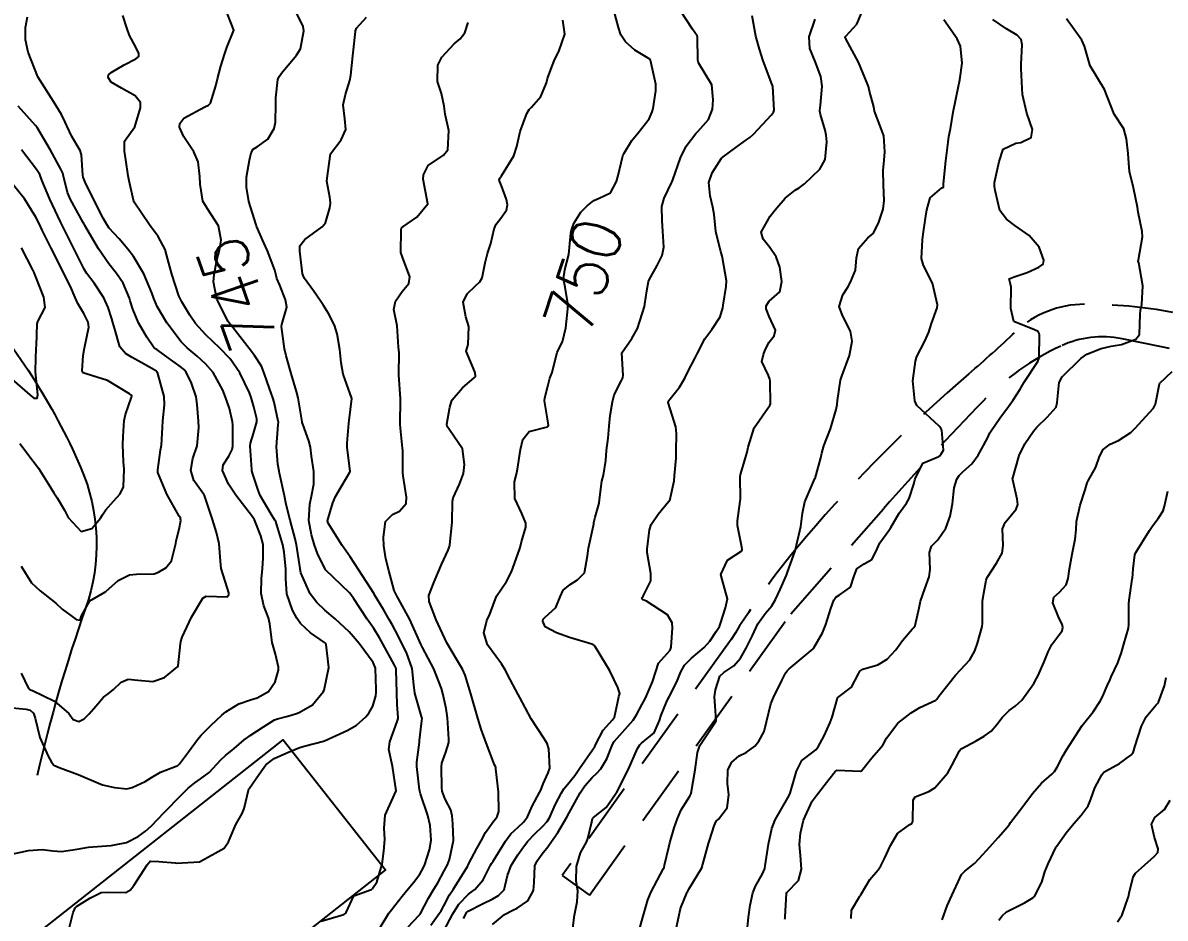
# Model space of a CAD drawing. Header units: metres. Extents: x 298520 to 308411, y 7433745 to 7450750.
# Drawn here: x 302918.8 to 303012.1, y 7440943.3 to 7441016.5 of the extents above; entities that cross this region are included whole.
import ezdxf
from ezdxf.enums import TextEntityAlignment as Align

# ---------------------------------------------------------------- set-up
doc = ezdxf.new("R2010")
doc.units = ezdxf.units.M
doc.header["$LTSCALE"] = 10
doc.linetypes.add('DASHED', pattern=[0.75, 0.5, -0.25])
for name, color, linetype in [('Cotas', 45, 'Continuous'), ('Curvas de Nivel 1m', 11, 'Continuous'), ('Curvas de Nivel 5m', 15, 'Continuous'), ('Edificações', 30, 'Continuous'), ('Hidrografia', 140, 'Continuous'), ('Vias Secundárias', 230, 'DASHED')]:
    doc.layers.add(name, color=color, linetype=linetype)
doc.styles.add('Style-STANDARD', font='STANDARD.shx')

msp = doc.modelspace()

# ---------------------------------------------------------------- linework, layer by layer
at = {"layer": 'Curvas de Nivel 1m', "flags": 128}
for points, elevation in [([(302917.622, 7440948.499), (302919.241, 7440948.852), (302920.382, 7440948.938), (302921.24, 7440948.813), (302921.954, 7440948.773), (302923.242, 7440948.974), (302924.159, 7440949.116), (302925.245, 7440949.202), (302926.003, 7440949.255), (302927.248, 7440949.497), (302928.218, 7440949.986), (302928.804, 7440950.432), (302929.266, 7440950.845), (302929.818, 7440951.421), (302930.348, 7440951.959), (302930.816, 7440952.426), (302931.293, 7440952.935), (302932.301, 7440953.935), (302932.849, 7440954.388), (302933.315, 7440954.718), (302934.005, 7440955.231), (302934.644, 7440955.907), (302934.967, 7440956.273), (302935.34, 7440956.608), (302936.048, 7440957.191), (302936.882, 7440957.885), (302937.137, 7440958.1), (302937.357, 7440958.263), (302938.467, 7440958.966), (302939.37, 7440959.524), (302939.596, 7440959.623), (302940.452, 7440959.839), (302941.162, 7440960.046), (302941.377, 7440960.127), (302942.452, 7440960.754), (302943.34, 7440961.811), (302943.404, 7440961.95), (302943.794, 7440963.796), (302943.566, 7440965.684), (302943.503, 7440965.8), (302943.453, 7440965.844), (302942.295, 7440966.651), (302941.469, 7440967.401), (302941.173, 7440967.833), (302940.823, 7440968.493), (302940.363, 7440969.841), (302940.296, 7440971.057), (302940.28, 7440971.842), (302940.153, 7440973.228), (302940.045, 7440973.845), (302939.559, 7440975.48), (302939.457, 7440975.746), (302939.397, 7440975.852), (302939.09, 7440976.337), (302938.185, 7440977.871), (302938.012, 7440978.288), (302937.609, 7440979.534), (302937.517, 7440979.881), (302937.505, 7440979.991), (302937.377, 7440981.883), (302937.398, 7440982.13), (302937.654, 7440982.944), (302937.915, 7440983.876), (302937.916, 7440984.126), (302937.675, 7440985.121), (302937.461, 7440985.882), (302937.325, 7440986.247), (302936.521, 7440987.892), (302935.724, 7440989.044), (302934.889, 7440989.908), (302933.749, 7440990.99), (302932.914, 7440991.933), (302932.442, 7440992.612), (302931.78, 7440993.687), (302931.644, 7440993.951), (302931.552, 7440994.186), (302930.954, 7440995.958), (302930.626, 7440997.157), (302930.415, 7440997.964), (302929.843, 7440999.022), (302929.147, 7440999.977), (302927.881, 7441001.838), (302927.821, 7441001.991), (302927.481, 7441003.579), (302927.392, 7441003.998), (302927.202, 7441005.287), (302927.097, 7441006.002), (302927.104, 7441006.833), (302927.953, 7441007.99), (302928.397, 7441009.558), (302928.393, 7441009.986), (302927.981, 7441010.521), (302926.85, 7441011.147), (302925.997, 7441011.632), (302925.774, 7441012.022), (302925.791, 7441012.236), (302926.007, 7441012.424), (302927.065, 7441013.056), (302928.018, 7441013.545), (302928.274, 7441013.734), (302928.27, 7441013.988), (302928.028, 7441014.499), (302927.51, 7441015.47), (302927.324, 7441016.001), (302926.969, 7441017.096)], 744), ([(302943.176, 7440943.073), (302945.029, 7440943.629), (302945.182, 7440943.738), (302945.205, 7440943.757), (302945.214, 7440943.78), (302945.842, 7440945.135), (302947.211, 7440945.625), (302947.295, 7440945.676), (302947.36, 7440945.758), (302947.725, 7440946.259), (302948.168, 7440947.746), (302948.301, 7440948.802), (302948.383, 7440949.743), (302948.32, 7440950.691), (302948.41, 7440951.743), (302949.303, 7440953.73), (302948.99, 7440955.735), (302948.706, 7440957.099), (302948.792, 7440957.738), (302949.369, 7440959.386), (302949.456, 7440959.646), (302949.464, 7440959.729), (302949.389, 7440960.786), (302949.343, 7440961.731), (302949.311, 7440963.621), (302949.29, 7440963.732), (302949.166, 7440963.995), (302948.206, 7440965.749), (302947.936, 7440966.231), (302947.465, 7440966.991), (302946.94, 7440967.765), (302945.852, 7440969.413), (302945.608, 7440969.779), (302945.495, 7440969.923), (302943.523, 7440971.8), (302942.861, 7440973.135), (302942.625, 7440973.814), (302942.376, 7440974.643), (302942.164, 7440975.821), (302942.246, 7440977.158), (302942.389, 7440977.818), (302942.57, 7440978.783), (302942.561, 7440979.816), (302942.385, 7440981.066), (302942.286, 7440981.82), (302942.168, 7440982.342), (302941.662, 7440983.704), (302941.625, 7440983.83), (302941.614, 7440983.88), (302941.301, 7440985.834), (302941.159, 7440986.367), (302940.712, 7440987.84), (302940.303, 7440989.268), (302940.171, 7440989.846), (302939.931, 7440991.677), (302939.957, 7440991.848), (302940.356, 7440993.266), (302940.247, 7440993.845), (302939.795, 7440995.056), (302939.551, 7440995.605), (302939.49, 7440995.855), (302939.387, 7440996.279), (302938.774, 7440997.866), (302938.486, 7440998.517), (302937.893, 7440999.879), (302937.854, 7440999.985), (302937.25, 7441001.886), (302937.061, 7441003.049), (302937.077, 7441003.882), (302937.306, 7441005.268), (302937.443, 7441005.877), (302937.622, 7441006.18), (302937.93, 7441006.368), (302938.809, 7441006.992), (302939.318, 7441007.856), (302939.433, 7441008.38), (302939.47, 7441009.855), (302939.461, 7441010.375), (302939.625, 7441011.854), (302939.739, 7441012.119), (302940.009, 7441012.487), (302940.625, 7441013.236), (302941.162, 7441013.839), (302941.483, 7441014.38), (302941.763, 7441015.833), (302941.7, 7441016.182), (302940.886, 7441017.842)], 746), ([(302954.803, 7440943.289), (302954.982, 7440943.663), (302955.06, 7440943.787), (302955.186, 7440943.898), (302956.361, 7440944.482), (302957.202, 7440944.904), (302957.675, 7440945.164), (302958.113, 7440945.626), (302958.411, 7440946.808), (302958.697, 7440947.618), (302959.242, 7440948.499), (302959.712, 7440949.142), (302960.068, 7440949.602), (302960.635, 7440950.224), (302961.272, 7440950.83), (302961.641, 7440951.223), (302961.848, 7440951.584), (302962.29, 7440952.583), (302962.799, 7440953.575), (302963, 7440953.881), (302963.313, 7440954.252), (302963.893, 7440954.993), (302964.286, 7440955.556), (302965.348, 7440957.079), (302965.534, 7440957.356), (302965.617, 7440957.537), (302966.219, 7440958.676), (302966.99, 7440959.524), (302967.155, 7440959.744), (302967.394, 7440960.903), (302967.49, 7440961.431), (302967.515, 7440961.518), (302967.574, 7440961.686), (302967.41, 7440962.185), (302966.759, 7440963.527), (302965.718, 7440965.259), (302965.523, 7440965.539), (302965.444, 7440965.626), (302965.286, 7440965.702), (302963.453, 7440966.265), (302962.401, 7440966.639), (302961.466, 7440967.138), (302961.276, 7440967.592), (302961.311, 7440967.756), (302961.476, 7440967.918), (302962.361, 7440968.705), (302962.696, 7440969.578), (302962.951, 7440970.126), (302963.508, 7440970.596), (302964.109, 7440970.966), (302964.681, 7440971.553), (302964.933, 7440972.946), (302965.024, 7440973.548), (302965.433, 7440975.414), (302965.444, 7440975.542), (302965.451, 7440975.656), (302965.571, 7440976.083), (302965.877, 7440977.249), (302965.923, 7440977.537), (302966.103, 7440979.04), (302966.235, 7440979.534), (302966.431, 7440980.732), (302966.476, 7440981.532), (302966.627, 7440982.556), (302966.702, 7440983.53), (302966.789, 7440984.411), (302966.985, 7440985.527), (302967.117, 7440986.1), (302967.709, 7440987.254), (302967.803, 7440987.427), (302967.834, 7440987.518), (302967.857, 7440987.66), (302967.733, 7440989.52), (302968.559, 7440990.7), (302969.02, 7440991.501), (302969.603, 7440993.314), (302969.634, 7440993.492), (302969.794, 7440994.581), (302969.929, 7440995.361), (302969.974, 7440995.488), (302970.637, 7440996.665), (302971.034, 7440997.478), (302971.166, 7440998.151), (302971.101, 7440999.478), (302971.028, 7441000.312), (302971.019, 7441001.479), (302971.19, 7441002.17), (302971.823, 7441003.471), (302971.849, 7441003.525), (302971.905, 7441003.657), (302972.524, 7441005.461), (302972.986, 7441006.405), (302973.799, 7441007.442), (302973.955, 7441007.604), (302974.814, 7441008.582), (302975.161, 7441009.428), (302975.218, 7441010.19), (302975.109, 7441011.429), (302974.02, 7441013.217), (302973.965, 7441013.441), (302973.931, 7441015.331), (302973.907, 7441015.442), (302973.524, 7441015.974), (302972.535, 7441017.463)], 751), ([(302957.175, 7440942.801), (302958.15, 7440943.625), (302958.823, 7440943.98), (302959.191, 7440944.148), (302960.071, 7440944.73), (302960.525, 7440945.597), (302960.573, 7440946.243), (302960.637, 7440947.596), (302960.819, 7440948.013), (302961.243, 7440948.567), (302961.691, 7440949.143), (302961.998, 7440949.583), (302962.521, 7440950.321), (302963.254, 7440951.57), (302963.263, 7440951.59), (302963.283, 7440951.626), (302964.343, 7440953.554), (302964.718, 7440954.142), (302965.322, 7440954.827), (302965.697, 7440955.167), (302966.017, 7440955.533), (302966.52, 7440956.35), (302966.988, 7440957.524), (302967.115, 7440957.763), (302967.358, 7440958.024), (302968.667, 7440959.501), (302968.936, 7440959.94), (302969.393, 7440960.8), (302969.641, 7440961.246), (302969.748, 7440961.487), (302970.249, 7440962.647), (302970.524, 7440963.479), (302970.733, 7440964.173), (302971.438, 7440964.951), (302971.679, 7440965.229), (302971.778, 7440965.467), (302971.875, 7440967.058), (302971.862, 7440967.466), (302971.479, 7440968.121), (302969.752, 7440969.226), (302969.491, 7440969.344), (302969.405, 7440969.405), (302969.375, 7440969.492), (302969.425, 7440969.56), (302969.495, 7440969.637), (302970.118, 7440970.88), (302970.099, 7440971.484), (302969.809, 7440973.218), (302969.799, 7440973.487), (302969.992, 7440975.052), (302970.145, 7440975.484), (302970.707, 7440976.347), (302971.592, 7440977.407), (302971.628, 7440977.434), (302971.656, 7440977.469), (302972.016, 7440979.059), (302972.056, 7440979.466), (302972.174, 7440980.925), (302972.191, 7440981.465), (302972.203, 7440982.919), (302972.15, 7440983.465), (302971.678, 7440984.959), (302971.534, 7440985.471), (302971.561, 7440985.595), (302971.687, 7440985.751), (302972.448, 7440986.716), (302972.89, 7440987.458), (302973.156, 7440988.018), (302973.73, 7440989.123), (302973.891, 7440989.448), (302974.525, 7440990.665), (302975.105, 7440991.43), (302975.773, 7440992.458), (302976.003, 7440993.196), (302976.036, 7440993.417), (302976.279, 7440994.934), (302976.306, 7440995.415), (302975.972, 7440997.278), (302975.938, 7440997.419), (302975.837, 7440997.812), (302975.502, 7440999.077), (302975.432, 7440999.426), (302975.276, 7441000.838), (302975.188, 7441001.43), (302974.958, 7441002.358), (302974.847, 7441003.431), (302975.117, 7441004.222), (302975.884, 7441005.42), (302975.903, 7441005.441), (302975.923, 7441005.456), (302977.052, 7441006.294), (302977.946, 7441006.956), (302978.211, 7441007.134), (302978.513, 7441007.392), (302979.969, 7441008.968), (302980.149, 7441009.191), (302980.19, 7441009.368), (302980.08, 7441011.281), (302980.058, 7441011.369), (302979.995, 7441011.508), (302979.289, 7441013.381), (302978.995, 7441014.348), (302978.693, 7441015.39), (302978.387, 7441017.077)], 752), ([(302969.172, 7440942.417), (302969.483, 7440943.495), (302969.866, 7440944.827), (302970.133, 7440945.486), (302971.148, 7440947.387), (302971.189, 7440947.471), (302971.235, 7440947.644), (302971.579, 7440949.138), (302971.661, 7440949.466), (302972.032, 7440950.702), (302972.28, 7440951.46), (302972.578, 7440952.169), (302973.301, 7440953.305), (302973.372, 7440953.449), (302973.395, 7440953.54), (302973.738, 7440955.444), (302973.922, 7440956.864), (302974.125, 7440957.438), (302975.372, 7440959.303), (302975.42, 7440959.372), (302975.443, 7440959.419), (302975.386, 7440960.295), (302975.326, 7440961.421), (302975.409, 7440961.994), (302975.738, 7440963.099), (302976.084, 7440963.413), (302976.889, 7440963.945), (302977.435, 7440964.576), (302977.905, 7440965.393), (302978.425, 7440966.419), (302978.86, 7440967.379), (302979.482, 7440968.26), (302980.01, 7440968.842), (302980.296, 7440969.362), (302980.676, 7440970.188), (302981.191, 7440971.353), (302981.278, 7440971.6), (302981.532, 7440972.288), (302981.917, 7440973.346), (302982.016, 7440973.814), (302982.357, 7440975.342), (302982.511, 7440976.409), (302982.7, 7440977.339), (302983.523, 7440979.242), (302983.563, 7440979.33), (302983.571, 7440979.373), (302983.616, 7440979.542), (302984.012, 7440980.949), (302984.075, 7440981.324), (302984.248, 7440981.92), (302984.788, 7440983.313), (302985.255, 7440984.883), (302985.333, 7440985.305), (302985.371, 7440985.622), (302985.6, 7440987.302), (302985.716, 7440987.626), (302986.356, 7440989.294), (302986.561, 7440990.476), (302986.437, 7440991.293), (302985.772, 7440992.571), (302985.516, 7440993.304), (302985.793, 7440994.275), (302986.198, 7440994.896), (302986.435, 7440995.294), (302986.832, 7440996.276), (302986.925, 7440997.289), (302987.075, 7440998.054), (302987.849, 7440998.913), (302988.277, 7440999.274), (302988.729, 7441000.134), (302989.087, 7441001.262), (302989.181, 7441001.963), (302989.122, 7441003.262), (302989.088, 7441004.436), (302989.167, 7441005.261), (302989.238, 7441005.956), (302989.148, 7441007.262), (302988.836, 7441008.141), (302988.402, 7441009.274), (302988.326, 7441009.624), (302987.989, 7441010.916), (302987.894, 7441011.281), (302987.855, 7441011.421), (302987.084, 7441013.289), (302986.042, 7441015.172), (302986, 7441015.258), (302985.993, 7441015.3), (302986.001, 7441015.343), (302986.045, 7441015.408), (302986.956, 7441016.394), (302987.338, 7441017.287)], 754), ([(302917.38, 7440960.566), (302919.066, 7440960.406), (302919.376, 7440960.313), (302919.649, 7440960.087), (302919.791, 7440959.664), (302920.177, 7440958.082), (302920.861, 7440956.551), (302921.12, 7440956.072), (302921.329, 7440955.838), (302921.762, 7440955.628), (302923.318, 7440955.069), (302924.986, 7440954.345), (302925.306, 7440954.23), (302926.278, 7440954.01), (302927.302, 7440953.893), (302927.735, 7440953.994), (302928.792, 7440954.497), (302929.315, 7440954.807), (302930.029, 7440955.256), (302931.33, 7440955.744), (302931.467, 7440955.811), (302931.601, 7440955.946), (302932.337, 7440956.929), (302933.052, 7440957.925), (302933.357, 7440958.283), (302934.181, 7440959.096), (302935.063, 7440959.903), (302935.227, 7440960.05), (302935.377, 7440960.18), (302936.437, 7440960.84), (302937.392, 7440961.158), (302937.935, 7440961.331), (302938.853, 7440961.858), (302939.411, 7440962.629), (302939.683, 7440963.585), (302939.692, 7440963.847), (302939.439, 7440964.892), (302939.171, 7440965.854), (302938.979, 7440967.368), (302938.864, 7440967.859), (302938.478, 7440968.861), (302938.278, 7440969.868), (302938.306, 7440971.073), (302938.374, 7440971.867), (302938.436, 7440972.771), (302938.423, 7440973.867), (302938.249, 7440974.568), (302937.709, 7440975.878), (302937.566, 7440976.117), (302936.187, 7440977.894), (302935.602, 7440978.784), (302935.098, 7440979.905), (302935.163, 7440980.361), (302935.63, 7440981.071), (302935.907, 7440981.629), (302935.941, 7440981.897), (302935.94, 7440983.617), (302935.922, 7440983.897), (302935.674, 7440984.976), (302935.365, 7440985.903), (302935.136, 7440986.461), (302934.343, 7440987.914), (302933.72, 7440988.629), (302933.035, 7440989.24), (302932.231, 7440989.943), (302931.74, 7440990.434), (302930.546, 7440991.962), (302929.776, 7440993.304), (302929.494, 7440993.973), (302929.329, 7440994.433), (302928.69, 7440995.981), (302927.824, 7440997.403), (302927.368, 7440997.997), (302926.66, 7440998.827), (302925.85, 7440999.724), (302925.641, 7441000.022), (302925.364, 7441000.521), (302924.605, 7441002.033), (302923.897, 7441003.477), (302923.73, 7441003.872), (302923.697, 7441004.043), (302923.582, 7441005.707), (302923.477, 7441006.047), (302922.789, 7441007.208), (302922.381, 7441008.064), (302922.261, 7441008.371), (302921.962, 7441009.003), (302921.306, 7441010.077), (302920.003, 7441012.09), (302919.236, 7441014.098), (302919.017, 7441015.116), (302918.997, 7441016.1), (302919.168, 7441016.987)], 743), ([(302947.984, 7440942.561), (302948.713, 7440943.737), (302948.909, 7440944.012), (302949.192, 7440944.359), (302949.801, 7440945.127), (302950.288, 7440945.719), (302950.707, 7440946.226), (302951.225, 7440946.926), (302951.517, 7440947.42), (302951.644, 7440947.706), (302952.036, 7440948.911), (302952.173, 7440949.701), (302952.081, 7440950.891), (302951.876, 7440951.704), (302951.301, 7440953.495), (302951.236, 7440953.711), (302951.218, 7440953.797), (302950.992, 7440955.713), (302950.984, 7440956.066), (302951.197, 7440957.712), (302951.215, 7440957.85), (302951.368, 7440959.239), (302951.413, 7440959.669), (302951.408, 7440959.71), (302951.374, 7440959.808), (302950.824, 7440961.716), (302950.747, 7440962.379), (302950.609, 7440963.718), (302950.141, 7440965.024), (302949.801, 7440965.727), (302949.46, 7440966.404), (302948.998, 7440967.267), (302948.733, 7440967.741), (302948.272, 7440968.54), (302947.53, 7440969.759), (302947.494, 7440969.82), (302946.251, 7440971.773), (302945.534, 7440972.854), (302944.887, 7440973.787), (302943.743, 7440975.616), (302943.696, 7440975.799), (302944.115, 7440977.265), (302944.339, 7440977.793), (302944.814, 7440978.575), (302945.52, 7440979.781), (302945.541, 7440979.854), (302945.298, 7440981.783), (302945.284, 7440982.146), (302945.425, 7440983.782), (302945.445, 7440984.002), (302945.683, 7440985.78), (302944.965, 7440987.787), (302944.817, 7440988.694), (302944.701, 7440989.79), (302944.48, 7440991.065), (302944.255, 7440991.795), (302943.772, 7440992.751), (302943.357, 7440993.385), (302943.075, 7440993.811), (302942.554, 7440994.582), (302941.8, 7440995.586), (302941.689, 7440995.831), (302941.655, 7440995.981), (302941.427, 7440997.834), (302941.415, 7440998.256), (302941.842, 7440998.782), (302943.251, 7440999.809), (302943.511, 7441000.152), (302943.877, 7441001.375), (302943.945, 7441001.737), (302943.944, 7441001.799), (302943.887, 7441002.251), (302943.644, 7441003.547), (302943.654, 7441003.804), (302943.923, 7441005.8), (302944.808, 7441006.923), (302945.179, 7441007.788), (302945.106, 7441008.644), (302944.961, 7441009.79), (302945.148, 7441010.626), (302945.504, 7441011.785), (302945.588, 7441012.203), (302945.751, 7441013.783), (302945.773, 7441014.035), (302945.965, 7441015.781), (302945.977, 7441015.848), (302946.047, 7441016.057), (302946.884, 7441016.944)], 747), ([(302950.271, 7440942.62), (302951.181, 7440943.555), (302951.252, 7440943.639), (302951.297, 7440943.709), (302951.949, 7440944.955), (302952.387, 7440945.698), (302952.691, 7440946.222), (302953.228, 7440947.183), (302953.487, 7440947.686), (302953.671, 7440948.117), (302953.985, 7440949.679), (302953.932, 7440951.021), (302953.881, 7440951.681), (302953.773, 7440952.168), (302953.297, 7440953.049), (302953.068, 7440953.692), (302953.027, 7440953.972), (302952.991, 7440955.693), (302953.035, 7440955.993), (302953.345, 7440956.895), (302953.59, 7440957.686), (302953.614, 7440957.944), (302953.496, 7440959.688), (302953.384, 7440960.444), (302953.1, 7440961.693), (302953.001, 7440962.1), (302952.382, 7440963.7), (302951.449, 7440965.455), (302951.317, 7440965.711), (302951.196, 7440965.972), (302950.412, 7440967.721), (302949.49, 7440969.432), (302949.381, 7440969.621), (302949.315, 7440969.733), (302949.136, 7440970.098), (302948.689, 7440971.743), (302948.468, 7440972.681), (302948.286, 7440973.749), (302948.273, 7440974.472), (302948.421, 7440975.747), (302949.004, 7440976.306), (302949.576, 7440976.593), (302950.11, 7440977.2), (302950.156, 7440977.724), (302949.87, 7440979.468), (302949.846, 7440979.728), (302949.832, 7440981.536), (302949.825, 7440981.728), (302949.659, 7440983.374), (302949.631, 7440983.699), (302949.629, 7440983.731), (302949.653, 7440985.701), (302949.648, 7440985.731), (302949.648, 7440985.766), (302949.522, 7440987.733), (302949.548, 7440989.55), (302949.53, 7440989.733), (302949.482, 7440989.989), (302949.378, 7440991.736), (302949.108, 7440993.072), (302949.244, 7440993.738), (302949.791, 7440994.544), (302950.333, 7440995.189), (302950.415, 7440995.724), (302949.827, 7440997.35), (302949.683, 7440997.732), (302949.699, 7440999.58), (302949.724, 7440999.732), (302949.792, 7440999.793), (302949.854, 7440999.823), (302950.983, 7441000.602), (302951.883, 7441001.71), (302951.507, 7441003.714), (302951.542, 7441004.078), (302951.914, 7441004.83), (302953.175, 7441005.691), (302953.514, 7441006.102), (302953.603, 7441007.685), (302953.304, 7441009.027), (302953.232, 7441009.691), (302952.997, 7441010.709), (302952.673, 7441011.7), (302952.691, 7441013.021), (302953.03, 7441013.695), (302954.034, 7441014.764), (302954.519, 7441015.194), (302954.905, 7441015.671), (302955.196, 7441016.529)], 748), ([(302952.122, 7440942.752), (302952.813, 7440943.694), (302952.965, 7440943.914), (302953.193, 7440944.339), (302953.669, 7440945.22), (302953.963, 7440945.679), (302955.124, 7440947.553), (302955.181, 7440947.661), (302955.234, 7440947.777), (302955.886, 7440949.014), (302956.239, 7440949.65), (302956.595, 7440950.315), (302957.277, 7440951.266), (302957.444, 7440951.474), (302957.555, 7440951.636), (302957.683, 7440952.03), (302957.652, 7440953.635), (302957.45, 7440955.519), (302957.432, 7440955.639), (302957.405, 7440955.71), (302957.335, 7440955.861), (302956.644, 7440957.647), (302956.252, 7440958.763), (302955.979, 7440959.654), (302955.403, 7440961.66), (302954.929, 7440963.178), (302954.712, 7440963.671), (302954.241, 7440964.488), (302953.524, 7440965.689), (302953.445, 7440965.837), (302952.568, 7440967.699), (302951.998, 7440969.194), (302951.974, 7440969.705), (302952.406, 7440970.804), (302952.787, 7440971.697), (302953.007, 7440972.216), (302953.54, 7440973.393), (302953.656, 7440973.688), (302953.694, 7440973.837), (302953.879, 7440975.685), (302953.904, 7440977.361), (302953.955, 7440977.676), (302954.477, 7440978.798), (302954.797, 7440979.668), (302954.888, 7440980.403), (302954.728, 7440981.669), (302953.659, 7440983.242), (302953.48, 7440983.502), (302953.44, 7440983.683), (302953.677, 7440985.073), (302953.814, 7440985.546), (302953.882, 7440985.678), (302954.708, 7440986.66), (302955.71, 7440987.498), (302955.779, 7440987.592), (302955.789, 7440987.659), (302955.716, 7440987.98), (302955.025, 7440989.667), (302955.191, 7440990.215), (302955.229, 7440991.665), (302954.986, 7440992.453), (302954.784, 7440993.67), (302955.114, 7440994.342), (302955.796, 7440995.009), (302956.14, 7440995.317), (302956.329, 7440995.655), (302956.582, 7440996.892), (302956.763, 7440997.651), (302957.034, 7440998.455), (302957.313, 7440999.645), (302957.461, 7441000.042), (302957.866, 7441000.524), (302958.329, 7441001.18), (302958.386, 7441001.632), (302958.316, 7441002.062), (302957.898, 7441003.161), (302957.729, 7441003.642), (302957.76, 7441003.786), (302957.906, 7441003.98), (302958.921, 7441005.625), (302959.171, 7441006.385), (302959.43, 7441007.618), (302959.968, 7441009.086), (302960.167, 7441009.412), (302960.366, 7441009.606), (302961.116, 7441010.464), (302961.572, 7441011.594), (302961.658, 7441011.933), (302962.012, 7441012.89), (302962.213, 7441013.394), (302962.301, 7441013.586), (302962.588, 7441014.141), (302963.072, 7441015.575), (302962.92, 7441016.717)], 749), ([(302963.68, 7440942.074), (302963.884, 7440943.559), (302964.088, 7440944.669), (302964.141, 7440945.556), (302964.013, 7440946.35), (302964.036, 7440947.558), (302964.361, 7440948.67), (302964.849, 7440949.546), (302964.969, 7440949.833), (302965.278, 7440951.2), (302965.351, 7440951.47), (302965.432, 7440951.539), (302966.466, 7440952.354), (302967.254, 7440953.52), (302967.279, 7440953.544), (302967.304, 7440953.578), (302968.298, 7440955.505), (302969.035, 7440957.18), (302969.203, 7440957.492), (302969.354, 7440957.631), (302970.383, 7440958.46), (302970.814, 7440959.476), (302970.95, 7440959.903), (302971.396, 7440960.98), (302971.546, 7440961.323), (302971.625, 7440961.468), (302972.245, 7440962.631), (302972.576, 7440963.458), (302972.875, 7440964.008), (302973.434, 7440964.564), (302974.463, 7440965.435), (302974.92, 7440965.959), (302975.463, 7440966.755), (302975.716, 7440967.171), (302975.81, 7440967.417), (302976.227, 7440968.671), (302976.365, 7440969.411), (302975.931, 7440971.001), (302975.828, 7440971.417), (302976.364, 7440972.583), (302977.542, 7440973.334), (302977.582, 7440973.399), (302977.587, 7440973.443), (302977.545, 7440973.635), (302977.186, 7440975.404), (302977.19, 7440975.783), (302977.423, 7440977.402), (302977.434, 7440977.563), (302977.425, 7440979.402), (302977.445, 7440979.572), (302977.625, 7440980.22), (302977.912, 7440981.123), (302977.987, 7440981.395), (302978.056, 7440981.803), (302978.543, 7440983.387), (302979.679, 7440984.993), (302979.843, 7440985.207), (302979.885, 7440985.368), (302979.874, 7440987.205), (302979.848, 7440987.369), (302979.716, 7440987.66), (302979.173, 7440988.824), (302979.326, 7440989.376), (302979.438, 7440989.674), (302979.748, 7440990.373), (302980.196, 7440990.926), (302980.287, 7440991.365), (302979.774, 7440992.48), (302979.533, 7440993.126), (302979.546, 7440993.374), (302979.787, 7440993.743), (302980.651, 7440994.505), (302980.81, 7440995.36), (302980.655, 7440996.527), (302980.358, 7440997.365), (302979.841, 7440998.143), (302979.282, 7440998.813), (302979.132, 7440999.381), (302979.866, 7441000.692), (302980.171, 7441001.066), (302980.399, 7441001.365), (302981.078, 7441002.165), (302981.895, 7441002.813), (302982.234, 7441003.011), (302982.666, 7441003.342), (302983.915, 7441004.542), (302984.352, 7441005.324), (302984.497, 7441006.77), (302984.444, 7441007.323), (302984.345, 7441007.712), (302983.97, 7441009.013), (302983.914, 7441009.272), (302983.912, 7441009.331), (302983.977, 7441009.759), (302984.108, 7441011.328), (302984.005, 7441012.116), (302983.531, 7441013.335), (302983.092, 7441014.393), (302983.057, 7441015.335), (302983.53, 7441016.793)], 753), ([(302978.011, 7440942.556), (302978.101, 7440943.391), (302978.216, 7440944.372), (302978.46, 7440945.388), (302978.656, 7440945.948), (302979.229, 7440946.943), (302979.424, 7440947.377), (302979.463, 7440947.604), (302979.725, 7440949.373), (302979.997, 7440950.644), (302980.273, 7440951.365), (302981.301, 7440953.158), (302981.415, 7440953.349), (302981.498, 7440953.541), (302982.025, 7440955.343), (302982.458, 7440956.217), (302983.346, 7440956.887), (302983.597, 7440957.078), (302983.782, 7440957.324), (302984.283, 7440958.237), (302984.761, 7440959.309), (302984.925, 7440959.761), (302985.357, 7440961.301), (302985.404, 7440961.365), (302986.512, 7440962.189), (302987.08, 7440963.283), (302987.201, 7440963.506), (302987.427, 7440963.661), (302988.659, 7440964.039), (302989.435, 7440964.483), (302990.129, 7440965.25), (302990.689, 7440966.007), (302991.468, 7440966.934), (302991.615, 7440967.084), (302991.702, 7440967.228), (302992.038, 7440968.673), (302992.163, 7440969.223), (302992.494, 7440970.234), (302992.858, 7440971.217), (302992.936, 7440971.809), (302992.88, 7440973.217), (302993.046, 7440973.717), (302993.553, 7440974.245), (302994.21, 7440975.2), (302994.584, 7440976.188), (302994.772, 7440977.192), (302994.901, 7440978.486), (302995.107, 7440979.188), (302995.299, 7440979.503), (302995.623, 7440979.834), (302996.345, 7440980.46), (302996.851, 7440981.168), (302997.146, 7440981.659), (302997.654, 7440982.594), (302997.825, 7440982.994), (302997.912, 7440983.158), (302998.627, 7440984.197), (302999.354, 7440985.143), (302999.49, 7440985.338), (302999.69, 7440985.636), (303000.281, 7440986.554), (303000.627, 7440987.126), (303001.73, 7440988.822), (303001.846, 7440989.109), (303001.868, 7440990.993), (303001.856, 7440991.109), (303001.755, 7440991.275), (303001.467, 7440991.404), (302999.767, 7440992.075), (302999.535, 7440993.134), (302999.546, 7440994.879), (302999.503, 7440995.134), (302999.388, 7440995.558), (302999.812, 7440995.745), (303000.856, 7440996.081), (303001.824, 7440996.52), (303002.176, 7440996.758), (303002.239, 7440997.106), (303001.843, 7440998.153), (303001.037, 7440999.118), (302999.861, 7440999.938), (302999.168, 7441000.443), (302998.633, 7441001.149), (302998.259, 7441002.793), (302998.184, 7441003.156), (302998.198, 7441003.448), (302998.591, 7441005.15), (302998.917, 7441006.166), (302999.946, 7441006.662), (303000.352, 7441006.72), (303001.2, 7441007.118), (303001.311, 7441007.765), (303000.839, 7441009.121), (303000.483, 7441010.63), (303000.452, 7441011.125), (303000.372, 7441012.772), (303000.366, 7441013.127), (303000.47, 7441014.694), (303000.37, 7441015.127), (303000.048, 7441015.487), (302999.189, 7441016.01), (302998.067, 7441016.753)], 756), ([(302981.063, 7440943.233), (302981.086, 7440943.351), (302981.093, 7440943.443), (302981.185, 7440945.35), (302981.214, 7440945.411), (302982.171, 7440946.389), (302982.434, 7440947.338), (302982.349, 7440948.444), (302982.251, 7440949.34), (302982.331, 7440950.275), (302982.578, 7440951.337), (302983.299, 7440952.89), (302983.614, 7440953.325), (302984.668, 7440954.662), (302985.185, 7440955.302), (302985.251, 7440955.374), (302985.325, 7440955.419), (302987.259, 7440955.345), (302987.324, 7440955.373), (302988.177, 7440956.435), (302988.908, 7440957.264), (302989.089, 7440957.529), (302989.361, 7440958.043), (302990.297, 7440959.246), (302990.886, 7440959.732), (302991.386, 7440960.111), (302992.084, 7440960.531), (302993.402, 7440961.143), (302993.438, 7440961.174), (302993.473, 7440961.209), (302993.658, 7440961.459), (302995.021, 7440963.186), (302995.427, 7440963.608), (302996.168, 7440964.44), (302996.579, 7440965.169), (302996.817, 7440965.802), (302997.185, 7440967.163), (302997.215, 7440967.423), (302997.224, 7440969.163), (302997.243, 7440969.416), (302997.519, 7440970.932), (302997.568, 7440971.113), (302997.589, 7440971.159), (302998.359, 7440972.327), (302998.823, 7440973.147), (302998.912, 7440973.784), (302998.856, 7440975.147), (302999.056, 7440975.66), (302999.58, 7440976.273), (302999.972, 7440976.749), (303000.097, 7440977.132), (303000.042, 7440977.578), (302999.682, 7440979.139), (302999.678, 7440979.203), (303000.22, 7440981.131), (303000.679, 7440982.093), (303001.375, 7440983.114), (303001.666, 7440983.448), (303002.503, 7440984.273), (303003.228, 7440985.095), (303003.33, 7440985.452), (303003.478, 7440987.092), (303003.718, 7440987.554), (303005.241, 7440989.067), (303005.737, 7440989.424), (303006.906, 7440989.884), (303007.743, 7440990.074), (303008.567, 7440990.21), (303009.749, 7440990.637), (303010.056, 7440991.015), (303010.107, 7440992.686), (303010.135, 7440993.015), (303010.249, 7440993.475), (303010.317, 7440995.012), (303009.98, 7440996.868), (303009.946, 7440997.018), (303009.953, 7440997.137), (303010.304, 7440999.013), (303010.27, 7440999.427), (303009.947, 7441001.019), (303009.879, 7441001.439), (303009.551, 7441003.015), (303009.243, 7441004.347), (303009.188, 7441005.021), (303009.133, 7441005.824), (303008.976, 7441007.025), (303008.762, 7441007.829), (303007.973, 7441009.04), (303007.176, 7441011.048), (303006.022, 7441012.966), (303005.983, 7441013.061), (303005.558, 7441014.587), (303005.323, 7441015.071), (303004.069, 7441016.815)], 757), ([(302918.665, 7440963.351), (302919.245, 7440962.092), (302919.401, 7440961.987), (302919.574, 7440961.915), (302921.388, 7440961.044), (302922.538, 7440960.053), (302922.891, 7440959.57), (302923.366, 7440959.383), (302923.8, 7440959.604), (302924.222, 7440960.032), (302924.75, 7440960.658), (302925.393, 7440961.376), (302925.753, 7440961.661), (302926.206, 7440962.012), (302926.816, 7440962.599), (302927.411, 7440962.844), (302928.184, 7440962.762), (302929.41, 7440962.666), (302930.37, 7440963.004), (302931.422, 7440963.852), (302931.473, 7440963.949), (302931.664, 7440965.733), (302931.694, 7440965.946), (302931.8, 7440966.289), (302932.562, 7440967.934), (302933.488, 7440969.465), (302933.771, 7440969.637), (302935.49, 7440969.575), (302935.615, 7440969.775), (302935.613, 7440969.899), (302935.5, 7440970.345), (302934.996, 7440971.905), (302934.942, 7440972.493), (302934.841, 7440973.907), (302934.628, 7440974.838), (302934.282, 7440975.913), (302933.639, 7440977.873), (302933.617, 7440977.92), (302933.593, 7440977.958), (302932.775, 7440979.103), (302932.506, 7440979.937), (302932.683, 7440980.879), (302933.029, 7440981.929), (302933.163, 7440983.432), (302933.136, 7440983.928), (302933.041, 7440985.294), (302932.952, 7440985.931), (302932.582, 7440987.054), (302932.136, 7440987.944), (302931.94, 7440988.171), (302931.717, 7440988.351), (302930.354, 7440989.336), (302929.731, 7440989.785), (302929.618, 7440989.858), (302929.49, 7440989.972), (302928.915, 7440990.809), (302928.229, 7440991.985), (302927.774, 7440993.091), (302927.571, 7440993.783), (302927.506, 7440993.994), (302926.997, 7440995.204), (302926.445, 7440996.01), (302925.814, 7440996.789), (302924.972, 7440998.029), (302923.852, 7440999.932), (302923.815, 7441000.003), (302923.795, 7441000.041), (302923.714, 7441000.183), (302922.676, 7441002.058), (302922.451, 7441002.624), (302922.094, 7441004.067), (302922.054, 7441004.218), (302921.908, 7441004.535), (302921.04, 7441006.079), (302919.951, 7441007.933), (302919.838, 7441008.091), (302918.399, 7441009.675)], 742), ([(302918.647, 7440972.103), (302919.503, 7440970.73), (302920.204, 7440970.083), (302921.483, 7440969.053), (302921.994, 7440968.578), (302922.699, 7440968.052), (302923.144, 7440967.72), (302923.469, 7440967.677), (302923.563, 7440967.948), (302923.581, 7440968.039), (302924.252, 7440969.266), (302925.492, 7440969.974), (302925.529, 7440969.983), (302925.579, 7440970.019), (302926.59, 7440970.926), (302927.514, 7440971.38), (302928.068, 7440971.438), (302929.515, 7440971.465), (302929.882, 7440971.602), (302930.467, 7440971.961), (302930.952, 7440972.533), (302931.291, 7440973.953), (302931.332, 7440974.166), (302931.56, 7440975.1), (302931.692, 7440975.828), (302931.688, 7440975.948), (302931.662, 7440976.037), (302931.575, 7440976.188), (302930.556, 7440977.96), (302929.829, 7440979.75), (302929.809, 7440979.968), (302930.046, 7440981.557), (302930.111, 7440981.965), (302930.208, 7440983.414), (302930.237, 7440983.964), (302930.377, 7440985.262), (302930.347, 7440985.963), (302929.832, 7440987.848), (302929.768, 7440987.969), (302929.713, 7440988.016), (302928.473, 7440988.741), (302927.724, 7440989.151), (302927.186, 7440989.457), (302926.727, 7440990.005), (302926.318, 7440991.448), (302926.145, 7440992.014), (302926.051, 7440992.301), (302925.775, 7440993.221), (302925.415, 7440994.024), (302924.612, 7440995.215), (302924.004, 7440996.038), (302923.808, 7440996.366), (302922.957, 7440998.053), (302922.584, 7440998.802), (302921.94, 7441000.069), (302921.855, 7441000.236), (302920.987, 7441002.079), (302920.354, 7441003.629), (302920.167, 7441004.087), (302919.907, 7441004.515), (302918.688, 7441006.102)], 741), ([(302917.707, 7440987.542), (302919.362, 7440986.093), (302919.689, 7440985.822), (302919.957, 7440985.819), (302920.002, 7440986.087), (302919.826, 7440987.974), (302919.823, 7440988.089), (302919.891, 7440989.928), (302919.899, 7440990.088), (302919.951, 7440991.897), (302920.023, 7440992.087), (302920.628, 7440993.227), (302920.511, 7440994.083), (302919.801, 7440995.869), (302919.705, 7440996.091), (302919.603, 7440996.295), (302918.685, 7440998.101)], 739), ([(302986.492, 7440943.287), (302986.51, 7440943.966), (302987.201, 7440945.121), (302987.266, 7440945.216), (302987.295, 7440945.279), (302988.019, 7440946.474), (302988.681, 7440947.266), (302988.912, 7440947.588), (302989.243, 7440948.254), (302989.695, 7440949.253), (302990.263, 7440950.25), (302991.279, 7440950.964), (302991.442, 7440951.067), (302991.521, 7440951.228), (302991.555, 7440952.973), (302991.721, 7440953.226), (302992.836, 7440953.686), (302993.311, 7440953.985), (302994.372, 7440955.194), (302994.722, 7440955.799), (302995.35, 7440957.01), (302995.418, 7440957.114), (302995.517, 7440957.178), (302996.706, 7440957.82), (302997.363, 7440958.192), (302997.929, 7440958.593), (302998.387, 7440959.15), (302998.815, 7440959.712), (302999.39, 7440960.284), (302999.877, 7440960.652), (303000.418, 7440961.125), (303001.417, 7440962.496), (303001.629, 7440962.9), (303001.728, 7440963.107), (303002.257, 7440964.28), (303002.577, 7440965.099), (303002.872, 7440965.676), (303003.463, 7440966.437), (303003.739, 7440966.815), (303003.793, 7440967.085), (303003.731, 7440967.342), (303003.48, 7440967.823), (303002.972, 7440969.095), (303003.047, 7440969.547), (303003.506, 7440969.972), (303004.042, 7440970.555), (303004.221, 7440971.08), (303004.334, 7440971.881), (303004.531, 7440973.075), (303004.784, 7440974.3), (303004.868, 7440975.07), (303004.903, 7440975.74), (303005.191, 7440977.066), (303005.605, 7440978.316), (303005.775, 7440978.895), (303005.852, 7440979.058), (303006.484, 7440980.192), (303006.782, 7440981.049), (303007.068, 7440981.619), (303007.648, 7440982.047), (303008.328, 7440982.358), (303009.349, 7440983.023), (303009.513, 7440983.173), (303009.666, 7440983.334), (303011.203, 7440984.997), (303011.364, 7440985.319), (303011.681, 7440986.99), (303011.713, 7440987.044), (303012.714, 7440987.99)], 758), ([(302993.912, 7440943.199), (302994.326, 7440944.325), (302994.7, 7440945.188), (302994.868, 7440945.525), (302995.22, 7440946.304), (302995.513, 7440946.893), (302995.779, 7440947.175), (302996.583, 7440947.823), (302997.247, 7440948.531), (302997.542, 7440948.866), (302997.807, 7440949.154), (302998.489, 7440949.924), (302999.278, 7440950.82), (302999.414, 7440951.005), (302999.511, 7440951.137), (303000.159, 7440951.995), (303001.003, 7440953.115), (303001.307, 7440953.516), (303002.049, 7440954.369), (303002.878, 7440955.094), (303003.112, 7440955.306), (303003.331, 7440955.656), (303003.818, 7440956.611), (303004.094, 7440957.079), (303005.373, 7440959.06), (303006.261, 7440960.18), (303006.839, 7440961.046), (303007.035, 7440961.416), (303007.415, 7440962.298), (303007.638, 7440962.82), (303007.742, 7440963.037), (303008.276, 7440964.19), (303008.569, 7440965.029), (303008.774, 7440965.705), (303009.152, 7440967.023), (303009.188, 7440967.311), (303009.177, 7440969.023), (303009.203, 7440969.318), (303009.457, 7440971.021), (303009.464, 7440971.08), (303009.531, 7440971.873), (303009.657, 7440973.018), (303009.744, 7440973.217), (303010.87, 7440975), (303011.14, 7440975.425), (303011.578, 7440975.995), (303011.974, 7440976.599), (303012.097, 7440976.985), (303012.359, 7440978.229)], 759), ([(303008.25, 7440943.029), (303008.619, 7440943.595), (303009.132, 7440945.021), (303009.148, 7440945.076), (303009.208, 7440945.368), (303009.535, 7440946.709), (303009.726, 7440947.013), (303011.247, 7440948.361), (303011.543, 7440948.694), (303011.574, 7440948.987), (303011.267, 7440949.906), (303011.038, 7440950.994), (303011.288, 7440951.547), (303012.087, 7440952.19), (303012.556, 7440952.977)], 761)]:
    msp.add_lwpolyline(points, dxfattribs=dict(at, elevation=elevation))
at = {"layer": 'Curvas de Nivel 5m', "flags": 128}
for points, elevation in [([(302922.473, 7440942.05), (302922.913, 7440943.777), (302923, 7440944.043), (302923.061, 7440944.165), (302923.186, 7440944.276), (302924.265, 7440944.961), (302925.204, 7440945.407), (302925.773, 7440945.446), (302927.204, 7440945.414), (302927.575, 7440945.627), (302927.861, 7440945.99), (302928.938, 7440947.682), (302929.206, 7440947.97), (302929.233, 7440947.982), (302929.9, 7440947.963), (302931.232, 7440947.839), (302931.351, 7440947.83), (302933.233, 7440947.93), (302935.244, 7440949.044), (302935.595, 7440949.551), (302935.735, 7440949.895), (302936.191, 7440950.969), (302936.713, 7440951.886), (302936.888, 7440952.283), (302937.261, 7440953.88), (302937.273, 7440953.91), (302937.304, 7440953.949), (302938.105, 7440955.084), (302938.653, 7440955.86), (302939.338, 7440956.362), (302940.357, 7440956.826), (302941.347, 7440957.243), (302941.788, 7440957.386), (302943.353, 7440957.779), (302943.438, 7440957.809), (302945.362, 7440958.687), (302946.048, 7440959.091), (302946.809, 7440959.766), (302947.067, 7440960.074), (302947.386, 7440960.658), (302947.65, 7440961.506), (302947.67, 7440961.756), (302947.668, 7440962.019), (302947.605, 7440963.757), (302947.43, 7440964.225), (302946.282, 7440965.772), (302945.462, 7440966.718), (302944.301, 7440967.792), (302943.48, 7440968.497), (302942.808, 7440969.132), (302942.275, 7440969.818), (302941.519, 7440971.553), (302941.467, 7440971.831), (302941.456, 7440971.898), (302941.153, 7440973.834), (302941.049, 7440974.334), (302940.627, 7440975.839), (302940.298, 7440977.127), (302940.172, 7440977.844), (302939.77, 7440979.69), (302939.73, 7440979.849), (302939.621, 7440980.416), (302939.513, 7440981.852), (302939.661, 7440983.655), (302939.685, 7440983.828), (302939.683, 7440983.85), (302939.664, 7440983.931), (302939.316, 7440985.493), (302939.218, 7440985.857), (302938.948, 7440986.607), (302938.515, 7440987.868), (302938.29, 7440988.442), (302937.727, 7440989.3), (302937.274, 7440989.885), (302935.762, 7440991.836), (302935.713, 7440991.901), (302935.575, 7440992.092), (302934.633, 7440993.912), (302934.375, 7440995.336), (302934.415, 7440995.914), (302934.636, 7440997.096), (302934.866, 7440997.91), (302935.009, 7440998.74), (302934.773, 7440999.911), (302933.873, 7441001.288), (302933.508, 7441001.926), (302933.284, 7441003.317), (302933.268, 7441003.93), (302933.114, 7441005.131), (302932.768, 7441005.937), (302931.942, 7441007.189), (302931.603, 7441007.954), (302931.63, 7441008.279), (302931.96, 7441008.707), (302933.665, 7441009.62), (302933.971, 7441009.773), (302934.057, 7441009.834), (302934.125, 7441009.918), (302934.554, 7441011.355), (302934.688, 7441011.913), (302934.976, 7441012.948), (302935.273, 7441013.907), (302935.461, 7441014.473), (302936.043, 7441015.9), (302935.244, 7441017.908)], 745), ([(302953.168, 7440942.244), (302953.938, 7440943.679), (302954.409, 7440944.457), (302955.207, 7440945.292), (302955.425, 7440945.442), (302955.74, 7440945.655), (302956.412, 7440946.457), (302957.017, 7440947.642), (302957.093, 7440947.783), (302957.236, 7440947.99), (302958.248, 7440949.625), (302958.669, 7440950.212), (302959.27, 7440950.768), (302959.719, 7440951.162), (302960.039, 7440951.602), (302960.421, 7440952.469), (302961.016, 7440953.593), (302961.12, 7440953.778), (302961.313, 7440954.292), (302961.723, 7440955.19), (302961.865, 7440955.585), (302961.763, 7440957.171), (302961.643, 7440957.587), (302961.357, 7440958.026), (302960.333, 7440959.6), (302959.399, 7440961.346), (302959.261, 7440961.612), (302958.611, 7440962.818), (302958.197, 7440963.628), (302957.915, 7440964.12), (302957.434, 7440964.728), (302956.772, 7440965.647), (302956.477, 7440966.63), (302956.718, 7440967.648), (302956.962, 7440968.161), (302957.493, 7440969.64), (302958.313, 7440970.826), (302958.72, 7440971.622), (302959.375, 7440973.447), (302959.427, 7440973.612), (302959.547, 7440974.065), (302959.888, 7440975.278), (302959.904, 7440975.607), (302959.575, 7440976.401), (302959.007, 7440977.619), (302958.97, 7440978.983), (302959.14, 7440979.617), (302959.223, 7440980.011), (302959.447, 7440981.613), (302959.651, 7440982.44), (302960.175, 7440983.087), (302961.662, 7440983.476), (302961.726, 7440983.525), (302961.74, 7440983.589), (302961.668, 7440984.128), (302961.414, 7440985.593), (302961.442, 7440985.837), (302961.701, 7440986.79), (302961.856, 7440987.444), (302961.915, 7440987.588), (302962.054, 7440987.923), (302962.465, 7440989.579), (302962.889, 7440990.429), (302963.156, 7440991.569), (302963.319, 7440993.107), (302963.339, 7440993.567), (302963.111, 7440994.886), (302962.98, 7440995.572), (302963.088, 7440996.296), (302963.409, 7440997.566), (302963.581, 7440999.295), (302963.631, 7440999.563), (302963.859, 7441000.159), (302964.39, 7441001.032), (302964.911, 7441001.55), (302965.454, 7441001.97), (302965.882, 7441002.157), (302966.827, 7441002.592), (302967.319, 7441003.526), (302967.429, 7441004.004), (302967.786, 7441005.521), (302967.819, 7441005.627), (302967.928, 7441005.849), (302968.566, 7441006.888), (302969.086, 7441007.503), (302969.965, 7441008.648), (302970.23, 7441009.228), (302970.301, 7441009.487), (302970.525, 7441010.947), (302970.507, 7441011.485), (302970.083, 7441013.428), (302970.056, 7441013.49), (302970.023, 7441013.522), (302968.793, 7441014.271), (302968.037, 7441014.938), (302967.662, 7441015.524), (302967.459, 7441016.119), (302967.101, 7441017.53)], 750), ([(302972.192, 7440942.44), (302972.391, 7440943.458), (302972.542, 7440944.107), (302973.09, 7440945.451), (302973.129, 7440945.536), (302973.215, 7440945.696), (302974.288, 7440947.434), (302974.652, 7440948.834), (302974.824, 7440949.426), (302974.938, 7440949.744), (302975.275, 7440950.866), (302975.449, 7440951.249), (302975.631, 7440951.417), (302976.358, 7440952.344), (302976.473, 7440953.408), (302976.381, 7440954.34), (302976.404, 7440955.409), (302976.691, 7440956.048), (302977.341, 7440956.591), (302977.89, 7440956.849), (302978.599, 7440957.388), (302978.947, 7440957.794), (302979.365, 7440958.584), (302979.575, 7440959.377), (302979.921, 7440960.846), (302980.128, 7440961.369), (302980.814, 7440962.756), (302981.129, 7440963.353), (302981.249, 7440963.527), (302981.426, 7440963.702), (302983.387, 7440965.331), (302983.412, 7440965.361), (302983.444, 7440965.415), (302984.143, 7440966.639), (302984.402, 7440967.316), (302984.818, 7440968.642), (302985.08, 7440969.306), (302985.238, 7440969.563), (302985.499, 7440969.722), (302986.425, 7440970.375), (302986.742, 7440971.288), (302986.944, 7440971.87), (302987.533, 7440972.279), (302988.169, 7440972.641), (302988.487, 7440973.271), (302988.814, 7440974.004), (302989.56, 7440974.995), (302989.72, 7440975.258), (302990.411, 7440976.411), (302991.015, 7440977.236), (302991.214, 7440977.617), (302991.609, 7440978.795), (302991.699, 7440979.142), (302991.713, 7440979.229), (302992.343, 7440980.512), (302993.641, 7440981.052), (302993.734, 7440981.116), (302993.803, 7440981.208), (302994.016, 7440981.573), (302993.891, 7440983.207), (302993.819, 7440983.362), (302993.666, 7440983.531), (302991.857, 7440985.228), (302991.689, 7440985.612), (302991.511, 7440987.232), (302991.729, 7440988.854), (302991.814, 7440989.148), (302991.843, 7440989.229), (302992.497, 7440990.471), (302992.839, 7440991.219), (302993.059, 7440991.922), (302993.51, 7440993.213), (302993.54, 7440993.457), (302993.136, 7440995.217), (302992.398, 7440996.65), (302992.229, 7440997.226), (302992.306, 7440998.768), (302992.374, 7440999.225), (302992.562, 7441000.527), (302992.668, 7441001.222), (302992.928, 7441002.179), (302993.9, 7441003.018), (302994.033, 7441003.076), (302994.029, 7441003.208), (302994.021, 7441003.325), (302994.224, 7441005.205), (302994.406, 7441006.743), (302994.474, 7441007.202), (302994.594, 7441007.835), (302994.823, 7441009.197), (302995.036, 7441010.247), (302995.231, 7441011.191), (302995.352, 7441011.84), (302995.558, 7441013.187), (302995.424, 7441014.576), (302995.137, 7441015.194), (302994.066, 7441016.732)], 755), ([(302918.543, 7440982.101), (302919.622, 7440980.671), (302920.058, 7440980.086), (302920.88, 7440978.798), (302921.318, 7440978.073), (302921.589, 7440977.663), (302922.196, 7440976.677), (302922.495, 7440976.056), (302923.556, 7440974.934), (302924.429, 7440975.162), (302925.144, 7440976.024), (302925.309, 7440976.29), (302925.58, 7440976.68), (302926.19, 7440977.411), (302926.738, 7440978.009), (302927.019, 7440978.586), (302927.058, 7440980.006), (302927.008, 7440980.62), (302926.965, 7440982.007), (302926.982, 7440982.674), (302927.083, 7440984.006), (302927.181, 7440984.492), (302927.682, 7440985.89), (302927.696, 7440986), (302927.684, 7440986.04), (302927.507, 7440986.18), (302925.702, 7440987.275), (302923.952, 7440987.795), (302923.711, 7440987.886), (302923.632, 7440988.041), (302923.726, 7440989.315), (302923.829, 7440989.942), (302923.848, 7440990.039), (302924.172, 7440991.62), (302924.125, 7440992.036), (302923.77, 7440992.744), (302923.286, 7440993.555), (302923.074, 7440994.051), (302922.681, 7440994.945), (302922.116, 7440996.065), (302921.812, 7440996.676), (302921.116, 7440998.077), (302920.378, 7440999.554), (302920.122, 7441000.087), (302919.861, 7441000.621), (302918.935, 7441002.099), (302917.896, 7441003.386)], 740), ([(302998.555, 7440943.146), (302998.829, 7440943.501), (302999.19, 7440943.828), (303000.656, 7440944.576), (303001.201, 7440944.89), (303001.331, 7440944.979), (303001.474, 7440945.107), (303002.061, 7440946.261), (303002.323, 7440947.099), (303002.583, 7440947.753), (303003.209, 7440949.09), (303003.225, 7440949.119), (303003.254, 7440949.172), (303004.051, 7440950.299), (303004.671, 7440951.069), (303005.29, 7440951.75), (303005.851, 7440952.501), (303006.07, 7440953.052), (303006.398, 7440953.964), (303006.955, 7440955.044), (303007.125, 7440955.243), (303007.328, 7440955.376), (303008.406, 7440955.96), (303009.347, 7440956.648), (303009.519, 7440956.849), (303009.586, 7440957.017), (303009.668, 7440957.327), (303010.201, 7440959.008), (303010.599, 7440959.788), (303011.399, 7440960.745), (303011.521, 7440960.869), (303011.592, 7440960.988), (303012.08, 7440962.319), (303012.231, 7440962.982)], 760)]:
    msp.add_lwpolyline(points, dxfattribs=dict(at, elevation=elevation))
at = {"layer": 'Edificações'}
msp.add_lwpolyline([(302920.425, 7440942.425), (302940.071, 7440957.897), (302948.433, 7440947.28), (302928.787, 7440931.807)], close=True, dxfattribs=at)
at = {"layer": 'Hidrografia', "elevation": 714.2}
msp.add_lwpolyline([(302772.757, 7441330.775, 0.094308), (302782.682, 7441311.429, -0.030405), (302808.106, 7441274.366, -0.087071), (302837.462, 7441197.943, -0.083785), (302838.063, 7441174.696, 0.204318), (302842.627, 7441157.665, -0.120089), (302845.653, 7441150.992, -0.259066), (302844.729, 7441148.206, 0.492011), (302845.239, 7441142.377, -0.500527), (302845.447, 7441139.555, 0.577088), (302845.975, 7441136.843, -0.254578), (302862.949, 7441118.275, -0.008333), (302869.973, 7441087.626, -0.04711), (302872.659, 7441064.271, 0.153858), (302888.485, 7441017.404), (302895.894, 7441015.978, 0.052672), (302904.016, 7441015.288, -0.299555), (302906.316, 7441013.841, -0.056727), (302909.457, 7441004.16, 0.133793), (302914.38, 7440994.379, -0.080591), (302923.506, 7440980.191, -0.18982), (302923.916, 7440968.652, 0.029065), (302919.96, 7440954.97)], format="xyb", dxfattribs=at)
at = {"layer": 'Vias Secundárias'}
msp.add_lwpolyline([(303012.771, 7440992.832, 0.045124), (303005.563, 7440993.494, 0.192337), (302999.912, 7440991.246, -0.012286), (302996.109, 7440987.814, 0.038379), (302982.823, 7440974.506, 0.03814), (302976.673, 7440966.1), (302962.861, 7440946.801), (302965.09, 7440945.206), (302981.543, 7440968.194), (302989.117, 7440976.78, -0.012208), (302997.277, 7440985.586, -0.091325), (303003.614, 7440990.082, -0.160273), (303008.619, 7440990.67, -0.007053), (303034.464, 7440985.026, -0.004319)], format="xyb", dxfattribs=at)

# ---------------------------------------------------------------- texts
at = {"layer": 'Cotas', "style": 'Style-STANDARD'}
for s, rotation, p in [('750', 71.50657, (302964.628, 7440995.836, 750)), ('745', 109.26646, (302936.248, 7440994.342, 745))]:
    msp.add_text(s, height=4, rotation=rotation, dxfattribs=at).set_placement(p, align=Align.MIDDLE_CENTER)

doc.saveas('drawing.dxf')
